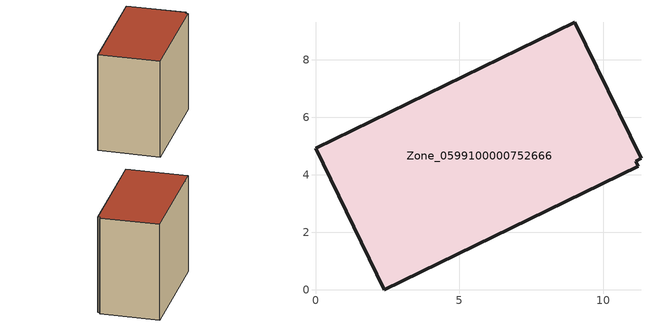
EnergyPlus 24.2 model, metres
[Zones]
Zone_0599100000752666
 floor ground (C_G): 0,4.91 9.01,9.31 11.31,4.57 11.12,4.47 11.21,4.3 2.4,0 z0
 wall outside (C_F): 9.01,9.31 0,4.91 2.4,0 11.21,4.3 11.12,4.47 11.31,4.57 9.01,9.31 z0:8.96
 roof outside (C_R): 0,4.91 2.4,0 11.21,4.3 11.12,4.47 11.31,4.57 9.01,9.31 z8.96
[BUILDING]
Pand.0599100000752666: North Axis=0; Terrain=City; Loads Convergence Tolerance Value=0.04; Temperature Convergence Tolerance Value=0.4; Solar Distribution=FullExterior; Maximum Number of Warmup Days=25; Minimum Number of Warmup Days=1
[Site:Location]
Rotterdam.The.Hague.AP_ZH_NLD Design_Conditions: Latitude=51.96; Longitude=4.45; Time Zone=1; Elevation=-4.5
[SITE:GROUNDTEMPERATURE:BUILDINGSURFACE]
18, 18, 18, 18, 18, 18, 18, 18, 18, 18, 18, 18
[MATERIAL] Thermal Absorptance=0.9; Solar Absorptance=0.7; Visible Absorptance=0.7
Name | Roughness | Thickness | Conductivity | Density | Specific Heat
G.TI.2006-2014 | MediumSmooth | 0.15 | 0.06 | 540 | 1210
F.TI.2006-2014 | Rough | 0.3 | 0.12 | 1920 | 840
R.TI.2006-2014 | MediumRough | 0.2 | 0.08 | 1500 | 1000
[CONSTRUCTION]
C_G: G.TI.2006-2014
C_F: F.TI.2006-2014
C_R: R.TI.2006-2014
[ZONE]
Zone_0599100000752666: Type=1; Multiplier=1; Ceiling Height=Autocalculate; Volume=Autocalculate; Floor Area=autocalculate; Part of Total Floor Area=Yes
[ZONEINFILTRATION:DESIGNFLOWRATE]
Infil_Zone_0599100000752666: Zone or ZoneList or Space or SpaceList=Zone_0599100000752666; Schedule=AlwaysOn; Design Flow Rate Calculation Method=Flow/Area; Flow Rate per Floor Area=0.0015; Constant Term Coefficient=1; Temperature Term Coefficient=0; Velocity Term Coefficient=0; Velocity Squared Term Coefficient=0
[HVACTEMPLATE:ZONE:IDEALLOADSAIRSYSTEM]
Zone_0599100000752666: Maximum Heating Supply Air Temperature=50; Minimum Cooling Supply Air Temperature=13; Maximum Heating Supply Air Humidity Ratio=0.0156; Minimum Cooling Supply Air Humidity Ratio=0.0077; Heating Limit=NoLimit; Cooling Limit=NoLimit; Dehumidification Control Type=ConstantSensibleHeatRatio; Cooling Sensible Heat Ratio=0.7; Dehumidification Setpoint=60; Humidification Control Type=None; Humidification Setpoint=30; Outdoor Air Method=None; Outdoor Air Flow Rate per Person=0.00944; Outdoor Air Flow Rate per Zone Floor Area=0; Outdoor Air Flow Rate per Zone=0; Demand Controlled Ventilation Type=None; Outdoor Air Economizer Type=NoEconomizer; Heat Recovery Type=None; Sensible Heat Recovery Effectiveness=0.7; Latent Heat Recovery Effectiveness=0.65
[ZONECONTROL:THERMOSTAT]
ThermostatControl_Zone_0599100000752666: Zone or ZoneList=Zone_0599100000752666; Control Type Schedule=DualSetpointControlType; Control 1=Thermostat_Zone_0599100000752666; Temperature Difference Between Cutout And Setpoint=0
[THERMOSTATSETPOINT:DUALSETPOINT]
Thermostat_Zone_0599100000752666: Heating Setpoint Temperature Schedule=HeatingSetpoint_Zone_0599100000752666; Cooling Setpoint Temperature Schedule=CoolingSetpoint_Zone_0599100000752666
[SCHEDULE:COMPACT]
HeatingSetpoint_Zone_0599100000752666: Through: 12/31, For: AllDays, Until: 24:00, 21
CoolingSetpoint_Zone_0599100000752666: Through: 12/31, For: AllDays, Until: 24:00, 24
DualSetpointControlType: Through: 12/31, For: AllDays, Until: 24:00, 4
AlwaysOn: Through: 12/31, For: AllDays, Until: 24:00, 1
